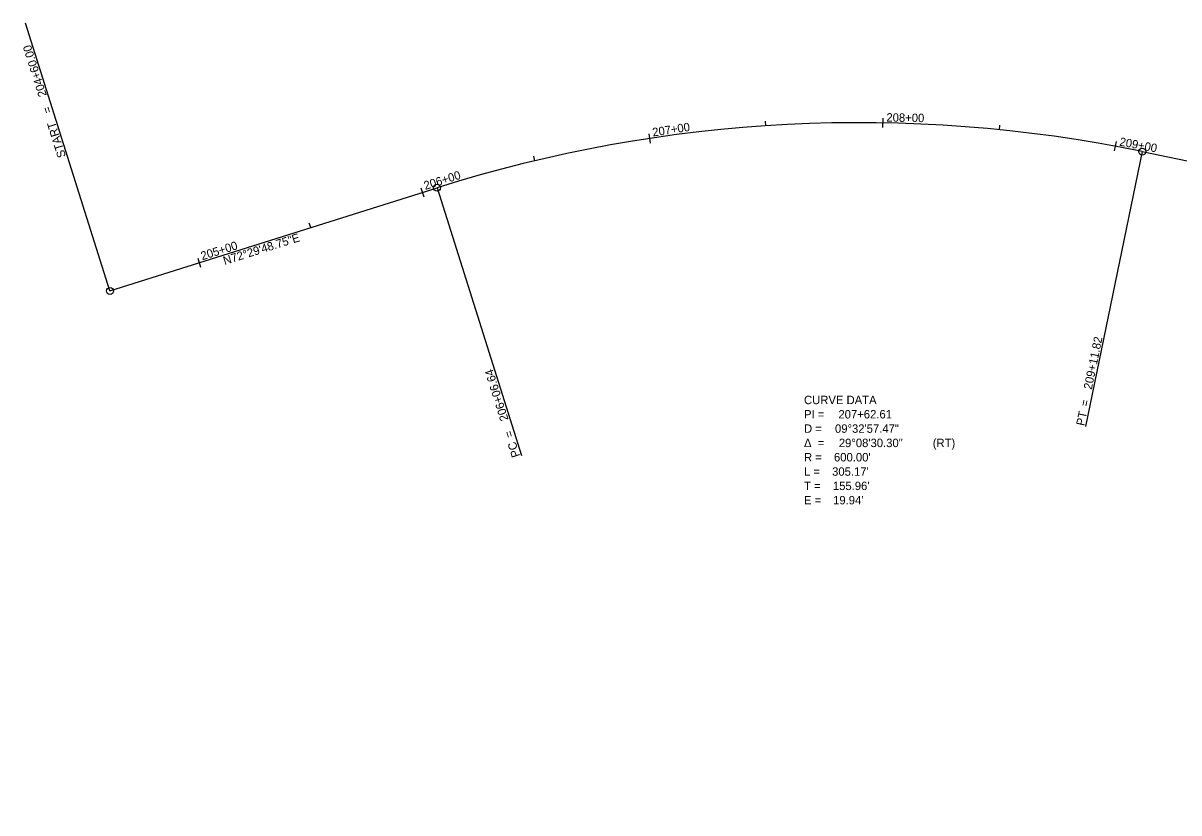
# Model space of a CAD drawing. Extents: x 1155331 to 1157206, y 590922 to 591261.
# Drawn here: x 1155331.2 to 1155825.4, y 590923.8 to 591261.3 of the extents above; entities that cross this region are included whole.
import ezdxf

# ---------------------------------------------------------------- set-up
doc = ezdxf.new("R2010")
doc.units = 0
for name, color, linetype in [('D_Roadway_Centerline', 7, 'Continuous'), ('D_Roadway_Centerline_Bearings', 7, 'Continuous'), ('D_Roadway_Centerline_CurveData', 7, 'Continuous'), ('D_Roadway_Centerline_Flags', 7, 'Continuous'), ('D_Roadway_Centerline_Text', 7, 'Continuous')]:
    doc.layers.add(name, color=color, linetype=linetype)

msp = doc.modelspace()

# ---------------------------------------------------------------- linework, layer by layer
at = {"layer": 'D_Roadway_Centerline'}
for p, q in [((1155809.73, 591206.43), (1157181.89, 590923.8)), ((1155368.38, 591146.88), (1155508.24, 591190.98))]:
    msp.add_line(p, q, dxfattribs=at)
msp.add_arc((1155688.69, 590618.76), 600, 78.36138, 107.50313, dxfattribs=at)
at = {"layer": 'D_Roadway_Centerline_Flags'}
for p, q in [((1155368.38, 591146.88), (1155332.29, 591261.32)), ((1155332.29, 591261.32), (1155332.29, 591261.32)), ((1155809.73, 591206.43), (1155785.53, 591088.89)), ((1155809.73, 591206.43), (1155809.73, 591206.43)), ((1155508.24, 591190.98), (1155508.24, 591190.98)), ((1155508.24, 591190.98), (1155544.33, 591076.54)), ((1155368.38, 591146.88), (1155368.38, 591146.88)), ((1155785.53, 591088.89), (1155785.53, 591088.89)), ((1155544.33, 591076.54), (1155544.33, 591076.54))]:
    msp.add_line(p, q, dxfattribs=at)
for centre in [(1155809.73, 591206.43), (1155508.24, 591190.98), (1155368.38, 591146.88)]:
    msp.add_circle(centre, 1.5, dxfattribs=at)
at = {"layer": 'D_Roadway_Centerline_Text'}
for p, q in [((1155698.79, 591220.69), (1155698.72, 591216.69)), ((1155648.78, 591217.44), (1155648.65, 591219.44)), ((1155748.65, 591215.76), (1155748.86, 591217.76)), ((1155598.79, 591214.02), (1155599.39, 591210.07)), ((1155798.51, 591210.67), (1155797.78, 591206.74)), ((1155550.02, 591202.52), (1155549.56, 591204.47)), ((1155501.3, 591190.9), (1155502.5, 591187.09)), ((1155454.21, 591173.95), (1155453.61, 591175.87)), ((1155405.93, 591160.83), (1155407.13, 591157.01))]:
    msp.add_line(p, q, dxfattribs=at)

# ---------------------------------------------------------------- texts
at = {"layer": 'D_Roadway_Centerline_Bearings'}
msp.add_text('N72°29\'48.75"E', height=3.6, rotation=17.5031, dxfattribs=at).set_placement((1155417.42, 591157.94))
at = {"layer": 'D_Roadway_Centerline_CurveData'}
for s, p in [('CURVE DATA', (1155665.12, 591098.48)), ('PI = ', (1155665.12, 591092.36)), ('207+62.61', (1155679.83, 591092.36)), ('D = ', (1155665.12, 591086.24)), ('09°32\'57.47"', (1155678.36, 591086.24)), ('Δ  = ', (1155665.12, 591080.12)), ('29°08\'30.30"', (1155680, 591080.12)), (' (RT)', (1155718.82, 591080.12)), ('R = ', (1155665.12, 591074)), ("600.00'", (1155677.93, 591074)), ('L = ', (1155665.12, 591067.88)), ("305.17'", (1155677.13, 591067.88)), ('T = ', (1155665.12, 591061.76)), ("155.96'", (1155677.47, 591061.76)), ('E = ', (1155665.12, 591055.64)), ("19.94'", (1155677.56, 591055.64))]:
    msp.add_text(s, height=3.6, dxfattribs=at).set_placement(p)
at = {"layer": 'D_Roadway_Centerline_Flags'}
for s, rotation, p in [('204+60.00', 107.5031, (1155341.39, 591230.48)), (' = ', 107.5031, (1155344.03, 591222.1)), ('START', 107.5031, (1155349.6, 591204.43)), ('209+11.82', 78.3614, (1155788.13, 591104.52)), ('206+06.64', 107.5031, (1155538.85, 591091.91)), (' = ', 78.3614, (1155786.36, 591095.91)), ('PT', 78.3614, (1155784.94, 591089.02)), (' = ', 107.5031, (1155541.49, 591083.53)), ('PC', 107.5031, (1155543.76, 591076.36))]:
    msp.add_text(s, height=3.6, rotation=rotation, dxfattribs=at).set_placement(p)
at = {"layer": 'D_Roadway_Centerline_Text'}
for s, rotation, p in [('208+00', 359.039, (1155700.32, 591219.25)), ('207+00', 8.5883, (1155600.54, 591212.86)), ('209+00', 349.4897, (1155799.78, 591209)), ('206+00', 17.5031, (1155503.21, 591190.03)), ('205+00', 17.5031, (1155407.84, 591159.95))]:
    msp.add_text(s, height=3.6, rotation=rotation, dxfattribs=at).set_placement(p)

doc.saveas('drawing.dxf')
